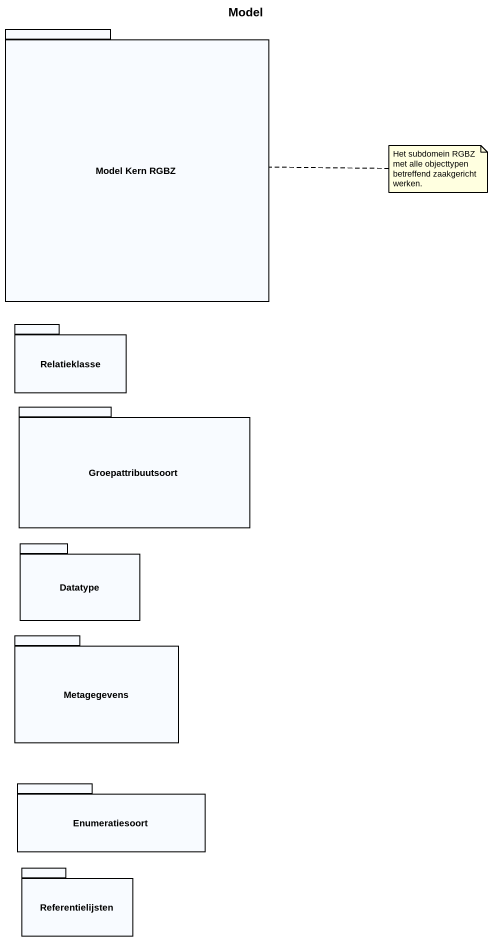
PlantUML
@startuml
title Model
package "Model Kern RGBZ" as Model_Kern_RGBZ {
}
package Relatieklasse {
}
package Groepattribuutsoort {
}
package Datatype {
}
package Metagegevens {
}
package Enumeratiesoort {
}
package Referentielijsten {
}
note right of Model_Kern_RGBZ : Het subdomein RGBZ met alle objecttypen betreffend zaakgericht werken.
@enduml
